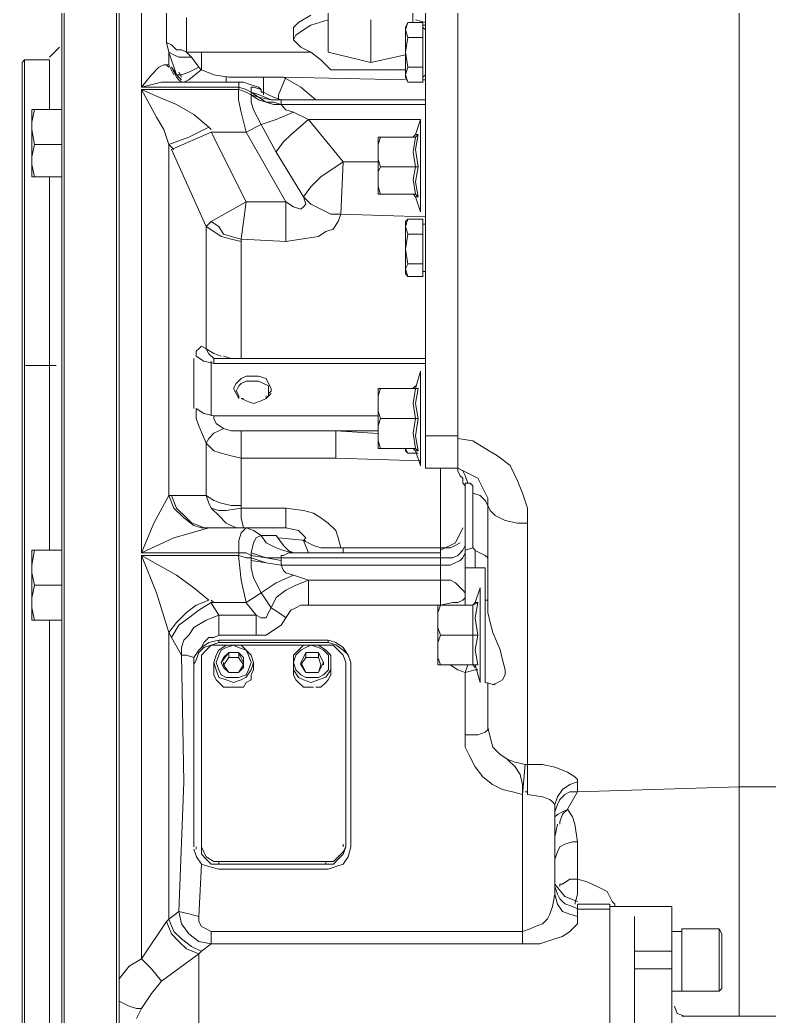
# Model space of a CAD drawing. Header units: inches. Extents: x 11 to 128, y 20 to 108.
# Drawn here: x 30.1057 to 30.3206, y 82.5972 to 82.883 of the extents above; entities that cross this region are included whole.
import ezdxf

# ---------------------------------------------------------------- set-up
doc = ezdxf.new("R2010")
doc.units = ezdxf.units.IN
doc.header["$MEASUREMENT"] = 0
doc.layers.add('1', color=255, linetype='Continuous')
doc.layers.add('Dim', color=6, linetype='Continuous', lineweight=13)

# ---------------------------------------------------------------- blocks, each defined once
blk = doc.blocks.new('5')
at = {"layer": '1', "lineweight": 9}
for p, q in [((225.42276, -21.66851), (225.42276, -21.9822)), ((225.34273, -21.8425), (225.34273, -21.67675)), ((225.351, -21.84313), (225.351, -21.67611)), ((225.42276, -21.9822), (225.42276, -21.67801)), ((225.26463, -22.14859), (225.26463, -21.70215)), ((225.25002, -21.70471), (225.25002, -22.34858)), ((225.25064, -21.70342), (225.25064, -22.29969)), ((225.27035, -21.70533), (225.27035, -21.74534)), ((225.26399, -22.14859), (225.26399, -21.71866)), ((225.33956, -21.72311), (225.33956, -21.72883)), ((225.27669, -21.72501), (225.27669, -21.7339)), ((225.28177, -21.72756), (225.28177, -21.73644)), ((225.31035, -21.72883), (225.31352, -21.72693)), ((225.31797, -21.72819), (225.31351, -21.72948)), ((225.31797, -21.73643), (225.31797, -21.72629)), ((225.32877, -21.73901), (225.32877, -21.72819)), ((225.33956, -21.72628), (225.33956, -21.72883)), ((225.34273, -21.72883), (225.34019, -21.72819)), ((225.30908, -21.7301), (225.31035, -21.72883)), ((225.30908, -21.73136), (225.30908, -21.7301)), ((225.31161, -21.73074), (225.30971, -21.73203)), ((225.31351, -21.72948), (225.31161, -21.73074)), ((225.33767, -21.7301), (225.33828, -21.72882)), ((225.33767, -21.74282), (225.33767, -21.7301)), ((225.33767, -21.73073), (225.33828, -21.73265)), ((225.33768, -21.73072), (225.33828, -21.72883)), ((225.33828, -21.72883), (225.34212, -21.72883)), ((225.34273, -21.72948), (225.3421, -21.72948)), ((225.34211, -21.72883), (225.34211, -21.74407)), ((225.34211, -21.7301), (225.34273, -21.73074)), ((225.30908, -21.73327), (225.30908, -21.73135)), ((225.31099, -21.73517), (225.30908, -21.73327)), ((225.30971, -21.73203), (225.30909, -21.73327)), ((225.33828, -21.73265), (225.33767, -21.73644)), ((225.33828, -21.73265), (225.34212, -21.73265)), ((225.24684, -21.73772), (225.24938, -21.73517)), ((225.27794, -21.73453), (225.27669, -21.7339)), ((225.27669, -21.7339), (225.27733, -21.73643)), ((225.27923, -21.73582), (225.27794, -21.73453)), ((225.2805, -21.73582), (225.27923, -21.73582)), ((225.28178, -21.73643), (225.2805, -21.73582)), ((225.31352, -21.73643), (225.31099, -21.73517)), ((225.23986, -21.73901), (225.24048, -21.73835)), ((225.24049, -21.74089), (225.24049, -21.73834)), ((225.24049, -21.73835), (225.24684, -21.73835)), ((225.24684, -21.73835), (225.24049, -21.73835)), ((225.24684, -21.75106), (225.24684, -21.73835)), ((225.27733, -21.73963), (225.27733, -21.73643)), ((225.2786, -21.73707), (225.27733, -21.73643)), ((225.27733, -21.73643), (225.27925, -21.74217)), ((225.27987, -21.73772), (225.2786, -21.73707)), ((225.28306, -21.73772), (225.27987, -21.73772)), ((225.28304, -21.73772), (225.28177, -21.73643)), ((225.28177, -21.73643), (225.28559, -21.73643)), ((225.28494, -21.74027), (225.28306, -21.73772)), ((225.28559, -21.73643), (225.31352, -21.73643)), ((225.28559, -21.73643), (225.28559, -21.74088)), ((225.31606, -21.73834), (225.31352, -21.73644)), ((225.31861, -21.74089), (225.31606, -21.73834)), ((225.32877, -21.73901), (225.31797, -21.73643)), ((225.33767, -21.73707), (225.32877, -21.73901)), ((225.33767, -21.73644), (225.33828, -21.74026)), ((225.23986, -21.739), (225.23986, -22.31365)), ((225.24049, -21.76503), (225.24049, -21.74089)), ((225.27287, -21.74218), (225.27479, -21.74027)), ((225.27479, -21.74027), (225.27606, -21.73963)), ((225.27606, -21.73963), (225.27733, -21.73963)), ((225.27733, -21.74026), (225.27668, -21.73963)), ((225.27733, -21.73963), (225.2786, -21.74218)), ((225.27795, -21.74026), (225.27924, -21.74281)), ((225.27925, -21.74217), (225.27796, -21.74027)), ((225.2824, -21.74343), (225.28558, -21.7409)), ((225.28495, -21.74026), (225.28241, -21.74154)), ((225.28558, -21.74088), (225.28494, -21.74027)), ((225.28559, -21.74088), (225.28876, -21.74217)), ((225.33767, -21.74089), (225.3186, -21.74089)), ((225.33828, -21.74026), (225.33767, -21.74218)), ((225.33828, -21.74026), (225.34212, -21.74026)), ((225.27035, -21.74535), (225.27287, -21.74218)), ((225.28049, -21.74218), (225.27924, -21.74218)), ((225.27924, -21.74218), (225.27986, -21.74281)), ((225.27924, -21.7428), (225.27924, -21.7428)), ((225.27987, -21.74342), (225.27924, -21.74281)), ((225.27987, -21.74154), (225.28049, -21.7428)), ((225.27987, -21.7428), (225.28049, -21.74342)), ((225.27987, -21.74343), (225.2805, -21.74406)), ((225.28241, -21.74154), (225.28049, -21.74218)), ((225.28114, -21.74406), (225.2824, -21.74343)), ((225.28876, -21.74217), (225.29257, -21.7428)), ((225.29193, -21.74406), (225.29193, -21.7428)), ((225.29257, -21.7428), (225.3021, -21.7428)), ((225.30146, -21.74725), (225.30146, -21.7428)), ((225.3021, -21.7428), (225.30654, -21.7428)), ((225.30717, -21.7428), (225.30527, -21.74725)), ((225.33767, -21.74342), (225.30655, -21.74281)), ((225.30655, -21.74281), (225.31099, -21.74534)), ((225.33767, -21.74218), (225.33828, -21.74405)), ((225.33767, -21.7428), (225.33828, -21.74407)), ((225.34211, -21.7428), (225.34273, -21.74217)), ((225.34211, -21.74342), (225.34273, -21.74342)), ((225.27541, -21.74406), (225.27034, -21.74535)), ((225.27035, -21.74535), (225.29511, -21.74535)), ((225.29511, -21.74596), (225.27035, -21.74596)), ((225.27035, -21.74596), (225.27035, -21.8641)), ((225.27479, -21.74788), (225.27035, -21.74596)), ((225.27035, -21.74596), (225.27416, -21.75296)), ((225.2805, -21.74406), (225.27541, -21.74406)), ((225.2805, -21.74406), (225.29573, -21.74406)), ((225.2805, -21.74406), (225.2805, -21.74406)), ((225.2951, -21.74596), (225.2951, -21.74853)), ((225.29573, -21.74406), (225.29511, -21.74406)), ((225.29511, -21.74406), (225.29511, -21.74471)), ((225.29511, -21.74471), (225.29511, -21.74535)), ((225.29511, -21.74596), (225.29511, -21.74535)), ((225.29511, -21.74535), (225.29702, -21.74596)), ((225.29702, -21.7466), (225.29511, -21.74596)), ((225.29638, -21.74406), (225.29573, -21.74406)), ((225.29827, -21.74471), (225.29638, -21.74406)), ((225.29702, -21.74596), (225.29828, -21.74659)), ((225.30018, -21.74535), (225.29826, -21.74471)), ((225.29828, -21.74659), (225.29828, -21.74535)), ((225.29828, -21.74535), (225.29892, -21.74535)), ((225.29892, -21.74535), (225.30084, -21.74596)), ((225.30083, -21.74596), (225.30018, -21.74535)), ((225.30083, -21.74596), (225.30083, -21.7466)), ((225.30083, -21.7466), (225.30083, -21.74596)), ((225.30083, -21.74659), (225.30083, -21.74596)), ((225.31099, -21.74534), (225.31479, -21.74852)), ((225.33828, -21.74406), (225.34212, -21.74406)), ((225.27923, -21.74978), (225.27479, -21.74788)), ((225.2951, -21.74853), (225.29574, -21.75169)), ((225.29828, -21.74725), (225.29702, -21.7466)), ((225.29827, -21.74659), (225.29827, -21.74725)), ((225.30018, -21.74852), (225.29827, -21.74725)), ((225.29827, -21.74725), (225.30018, -21.74789)), ((225.30018, -21.74787), (225.29828, -21.74659)), ((225.29828, -21.74659), (225.30018, -21.74724)), ((225.29828, -21.74913), (225.29828, -21.74725)), ((225.29892, -21.75107), (225.29828, -21.74913)), ((225.30018, -21.74724), (225.30337, -21.74853)), ((225.30337, -21.74853), (225.30018, -21.74787)), ((225.30018, -21.74789), (225.30208, -21.74913)), ((225.30208, -21.74913), (225.30018, -21.74852)), ((225.30147, -21.7466), (225.30082, -21.7466)), ((225.30083, -21.74659), (225.30083, -21.74659)), ((225.30083, -21.74659), (225.30083, -21.74659)), ((225.30272, -21.74725), (225.30147, -21.7466)), ((225.30401, -21.74788), (225.30272, -21.74725)), ((225.30591, -21.74853), (225.30337, -21.74853)), ((225.30337, -21.74853), (225.30591, -21.74853)), ((225.30591, -21.74853), (225.304, -21.74787)), ((225.30527, -21.74725), (225.30527, -21.74854)), ((225.30591, -21.74853), (225.30591, -21.74853)), ((225.34273, -21.74853), (225.30591, -21.74853)), ((225.30591, -21.74853), (225.30591, -21.74914)), ((225.30655, -21.74853), (225.30592, -21.74853)), ((225.30592, -21.74853), (225.30717, -21.74853)), ((225.30717, -21.74853), (225.30655, -21.74853)), ((225.30717, -21.74853), (225.34273, -21.74853)), ((225.25002, -21.75106), (225.24239, -21.75106)), ((225.24239, -21.76819), (225.24239, -21.75107)), ((225.24239, -21.75423), (225.24304, -21.75107)), ((225.28369, -21.75233), (225.27923, -21.74978)), ((225.30084, -21.75486), (225.29892, -21.75107)), ((225.304, -21.74978), (225.30208, -21.74913)), ((225.30208, -21.74913), (225.304, -21.74913)), ((225.304, -21.74913), (225.30591, -21.74978)), ((225.30591, -21.74978), (225.304, -21.74978)), ((225.30591, -21.74914), (225.30591, -21.74914)), ((225.30591, -21.74914), (225.30591, -21.74979)), ((225.30591, -21.74978), (225.30591, -21.74978)), ((225.30654, -21.75042), (225.30591, -21.74978)), ((225.30591, -21.74978), (225.34273, -21.74978)), ((225.30717, -21.75107), (225.30654, -21.75042)), ((225.30908, -21.75168), (225.30717, -21.75107)), ((225.27416, -21.75296), (225.27606, -21.75613)), ((225.2875, -21.75551), (225.28369, -21.75233)), ((225.29574, -21.75169), (225.29702, -21.75677)), ((225.30083, -21.75487), (225.30463, -21.75358)), ((225.30463, -21.75358), (225.30908, -21.75169)), ((225.30846, -21.75741), (225.31288, -21.75359)), ((225.31288, -21.7536), (225.30908, -21.75168)), ((225.32178, -21.76439), (225.31288, -21.7536)), ((225.31289, -21.75359), (225.34146, -21.75359)), ((225.34019, -21.7574), (225.34146, -21.75359)), ((225.34146, -21.75359), (225.34019, -21.7574)), ((225.34147, -21.75359), (225.34147, -21.7771)), ((225.34211, -21.75359), (225.34211, -21.75359)), ((225.24304, -21.75993), (225.24239, -21.75611)), ((225.27606, -21.75613), (225.27733, -21.75994)), ((225.2875, -21.75551), (225.2824, -21.75804)), ((225.2875, -21.75551), (225.28812, -21.75612)), ((225.29702, -21.75677), (225.30083, -21.75488)), ((225.30463, -21.76187), (225.30083, -21.75487)), ((225.2824, -21.75804), (225.27733, -21.75993)), ((225.27795, -21.76122), (225.28812, -21.75677)), ((225.28812, -21.75677), (225.29701, -21.75677)), ((225.29702, -21.77454), (225.28813, -21.75677)), ((225.30717, -21.77454), (225.29702, -21.75677)), ((225.30654, -21.75931), (225.30846, -21.75741)), ((225.33131, -21.75804), (225.33068, -21.75804)), ((225.33068, -21.77264), (225.33068, -21.75805)), ((225.33069, -21.75994), (225.33131, -21.75805)), ((225.34019, -21.75804), (225.33131, -21.75804)), ((225.33956, -21.75804), (225.34019, -21.75741)), ((225.34019, -21.75804), (225.33957, -21.76185)), ((225.34019, -21.7574), (225.34084, -21.7574)), ((225.34084, -21.7574), (225.34019, -21.76122)), ((225.34084, -21.75741), (225.34019, -21.75804)), ((225.24239, -21.76311), (225.24304, -21.75993)), ((225.25002, -21.75993), (225.24304, -21.75993)), ((225.27733, -21.84948), (225.27733, -21.75993)), ((225.27733, -21.75993), (225.2786, -21.76122)), ((225.27795, -21.76121), (225.28685, -21.78088)), ((225.30463, -21.76186), (225.30654, -21.75931)), ((225.33069, -21.76186), (225.33069, -21.75994)), ((225.34019, -21.76122), (225.34084, -21.76566)), ((225.31161, -21.77329), (225.30463, -21.76187)), ((225.33069, -21.76376), (225.33069, -21.76186)), ((225.33131, -21.76566), (225.33069, -21.76376)), ((225.33957, -21.76185), (225.34019, -21.76565)), ((225.24049, -21.77517), (225.24049, -21.76503)), ((225.24304, -21.76819), (225.2424, -21.76503)), ((225.31607, -21.76819), (225.32178, -21.7644)), ((225.32178, -21.7644), (225.32115, -21.7777)), ((225.33068, -21.76439), (225.32178, -21.76439)), ((225.33068, -21.76694), (225.33131, -21.76565)), ((225.34019, -21.76566), (225.33131, -21.76566)), ((225.33957, -21.76884), (225.34019, -21.76566)), ((225.3402, -21.76947), (225.34084, -21.76566)), ((225.34084, -21.76566), (225.3402, -21.76566)), ((225.25002, -21.76819), (225.24239, -21.76819)), ((225.24684, -21.86343), (225.24684, -21.76819)), ((225.31353, -21.77072), (225.31607, -21.76819)), ((225.33068, -21.76884), (225.33068, -21.76694)), ((225.33069, -21.77074), (225.33069, -21.76884)), ((225.34019, -21.77263), (225.33957, -21.76884)), ((225.31161, -21.77329), (225.31353, -21.77072)), ((225.33131, -21.77264), (225.33069, -21.77074)), ((225.34084, -21.77329), (225.3402, -21.76947)), ((225.31353, -21.77517), (225.31161, -21.77329)), ((225.31161, -21.7733), (225.31226, -21.77517)), ((225.33131, -21.77264), (225.33068, -21.77264)), ((225.34019, -21.77264), (225.33131, -21.77264)), ((225.34019, -21.77329), (225.33957, -21.77264)), ((225.34019, -21.77329), (225.34146, -21.77709)), ((225.34146, -21.77709), (225.34019, -21.77329)), ((225.34084, -21.77329), (225.3402, -21.77264)), ((225.3402, -21.77329), (225.34084, -21.77329)), ((225.24049, -22.31434), (225.24049, -21.77517)), ((225.28813, -21.77962), (225.29702, -21.77454)), ((225.29702, -21.77454), (225.29574, -21.78409)), ((225.30717, -21.77454), (225.29702, -21.77454)), ((225.30717, -21.7847), (225.30717, -21.77454)), ((225.30909, -21.77582), (225.30717, -21.77454)), ((225.31099, -21.77646), (225.30909, -21.77582)), ((225.31161, -21.77582), (225.31099, -21.77646)), ((225.31226, -21.77517), (225.31161, -21.77582)), ((225.31607, -21.77646), (225.31353, -21.77517)), ((225.31861, -21.7777), (225.31607, -21.77646)), ((225.32115, -21.7777), (225.31861, -21.7777)), ((225.32114, -21.7777), (225.32051, -21.77962)), ((225.32114, -21.77771), (225.34272, -21.77836)), ((225.33828, -21.77899), (225.33767, -21.77962)), ((225.33768, -21.78087), (225.33828, -21.779)), ((225.33828, -21.779), (225.34212, -21.779)), ((225.34211, -21.77709), (225.34211, -21.77709)), ((225.34211, -21.779), (225.34211, -21.7936)), ((225.28812, -21.77962), (225.28685, -21.78089)), ((225.28685, -21.78088), (225.28685, -21.81204)), ((225.28686, -21.78088), (225.28875, -21.78217)), ((225.29003, -21.78088), (225.28813, -21.77962)), ((225.29128, -21.7828), (225.29003, -21.78088)), ((225.31924, -21.78154), (225.31734, -21.78217)), ((225.32051, -21.77962), (225.31924, -21.78154)), ((225.33767, -21.77962), (225.33767, -21.79297)), ((225.33767, -21.78088), (225.33828, -21.7828)), ((225.34211, -21.78026), (225.34273, -21.78026)), ((225.28875, -21.78217), (225.29067, -21.78343)), ((225.29067, -21.78343), (225.29321, -21.78409)), ((225.2932, -21.78343), (225.29128, -21.7828)), ((225.29574, -21.78409), (225.2932, -21.78343)), ((225.29321, -21.78409), (225.29574, -21.7847)), ((225.29574, -21.78408), (225.30718, -21.78469)), ((225.29574, -21.7847), (225.29574, -21.78409)), ((225.29574, -21.81456), (225.29574, -21.78469)), ((225.31099, -21.78409), (225.30717, -21.7847)), ((225.31545, -21.78343), (225.31099, -21.78409)), ((225.31734, -21.78217), (225.31545, -21.78343)), ((225.33828, -21.7828), (225.33767, -21.78661)), ((225.33828, -21.78279), (225.34212, -21.78279)), ((225.29574, -21.7847), (225.29574, -21.7847)), ((225.33767, -21.78661), (225.33828, -21.79043)), ((225.33828, -21.79043), (225.33767, -21.79169)), ((225.33767, -21.79169), (225.33828, -21.79361)), ((225.33828, -21.79042), (225.34212, -21.79042)), ((225.33767, -21.79297), (225.33828, -21.79361)), ((225.33828, -21.79361), (225.34212, -21.79361)), ((225.34211, -21.79233), (225.34273, -21.79233)), ((225.28493, -21.81203), (225.28431, -21.81266)), ((225.28559, -21.81137), (225.28493, -21.81203)), ((225.28685, -21.81203), (225.28559, -21.81137)), ((225.28875, -21.81328), (225.28684, -21.81203)), ((225.28749, -21.81329), (225.28685, -21.81203)), ((225.28368, -21.82726), (225.28368, -21.81455)), ((225.28431, -21.81266), (225.28431, -21.8139)), ((225.28431, -21.81391), (225.28623, -21.8152)), ((225.28876, -21.81456), (225.28749, -21.81329)), ((225.29067, -21.81391), (225.28875, -21.81328)), ((225.28875, -21.81456), (225.28875, -21.81456)), ((225.28876, -21.81582), (225.28876, -21.81456)), ((225.28876, -21.81456), (225.29003, -21.81456)), ((225.29003, -21.81456), (225.28876, -21.81456)), ((225.34273, -21.81456), (225.29003, -21.81456)), ((225.29128, -21.81391), (225.2932, -21.81456)), ((225.28623, -21.8152), (225.28875, -21.81581)), ((225.28812, -21.82914), (225.28812, -21.81519)), ((225.34273, -21.81581), (225.28876, -21.81581)), ((225.29574, -21.81964), (225.29449, -21.8209)), ((225.29701, -21.81902), (225.29574, -21.81964)), ((225.29893, -21.81902), (225.29701, -21.81902)), ((225.30018, -21.81902), (225.29893, -21.81902)), ((225.3021, -21.81964), (225.30018, -21.81902)), ((225.30272, -21.8209), (225.3021, -21.81964)), ((225.34019, -21.82219), (225.34146, -21.81774)), ((225.34146, -21.81774), (225.34019, -21.82219)), ((225.34147, -21.81774), (225.34147, -21.84185)), ((225.34211, -21.81837), (225.34211, -21.81837)), ((225.29449, -21.8209), (225.29382, -21.82219)), ((225.29382, -21.82219), (225.29449, -21.82345)), ((225.29449, -21.82281), (225.29511, -21.82153)), ((225.29511, -21.82153), (225.29574, -21.82089)), ((225.29574, -21.82089), (225.29701, -21.82026)), ((225.29701, -21.82026), (225.29893, -21.82026)), ((225.29893, -21.82026), (225.30018, -21.82026)), ((225.30018, -21.82026), (225.30145, -21.82089)), ((225.30145, -21.82089), (225.30272, -21.82153)), ((225.30337, -21.82219), (225.30272, -21.8209)), ((225.30272, -21.82153), (225.30272, -21.82281)), ((225.30337, -21.82281), (225.30337, -21.82218)), ((225.33068, -21.83743), (225.33068, -21.82219)), ((225.33131, -21.82219), (225.33068, -21.82219)), ((225.33069, -21.82407), (225.33131, -21.82219)), ((225.34019, -21.82219), (225.33131, -21.82219)), ((225.33956, -21.82219), (225.34019, -21.82153)), ((225.33957, -21.82598), (225.34019, -21.82219)), ((225.34084, -21.82219), (225.34019, -21.82219)), ((225.34019, -21.82219), (225.34084, -21.82219)), ((225.34084, -21.82219), (225.34019, -21.82598)), ((225.29448, -21.8228), (225.29511, -21.82407)), ((225.29449, -21.82345), (225.29511, -21.82474)), ((225.29511, -21.82407), (225.29511, -21.82472)), ((225.29701, -21.82534), (225.29574, -21.82473)), ((225.29574, -21.82473), (225.29638, -21.82473)), ((225.30209, -21.82473), (225.30082, -21.82534)), ((225.30336, -21.82344), (225.30209, -21.82473)), ((225.30209, -21.82473), (225.30209, -21.82408)), ((225.30272, -21.82408), (225.30209, -21.82473)), ((225.30272, -21.82344), (225.30336, -21.82281)), ((225.30272, -21.82281), (225.30272, -21.82408)), ((225.33069, -21.82599), (225.33069, -21.82407)), ((225.28623, -21.82853), (225.28431, -21.82726)), ((225.28431, -21.82726), (225.28431, -21.82979)), ((225.29892, -21.82599), (225.29701, -21.82534)), ((225.30082, -21.82534), (225.29892, -21.82599)), ((225.33069, -21.82791), (225.33069, -21.82599)), ((225.34019, -21.82978), (225.33957, -21.82598)), ((225.34019, -21.82598), (225.34084, -21.82978)), ((225.28431, -21.82979), (225.28494, -21.83171)), ((225.28875, -21.82914), (225.28623, -21.82853)), ((225.28875, -21.82978), (225.28875, -21.82914)), ((225.28875, -21.82914), (225.33067, -21.82914)), ((225.2894, -21.83108), (225.28875, -21.82978)), ((225.33068, -21.83173), (225.33131, -21.82979)), ((225.33131, -21.82978), (225.33069, -21.82791)), ((225.34019, -21.82978), (225.33131, -21.82978)), ((225.33957, -21.8336), (225.34019, -21.82978)), ((225.3402, -21.83425), (225.34084, -21.82978)), ((225.34084, -21.82978), (225.3402, -21.82978)), ((225.28494, -21.83171), (225.28685, -21.83614)), ((225.28876, -21.83359), (225.29129, -21.83233)), ((225.29128, -21.83233), (225.2894, -21.83108)), ((225.29321, -21.83298), (225.29128, -21.83233)), ((225.33068, -21.8336), (225.33068, -21.83173)), ((225.28685, -21.83614), (225.28749, -21.83488)), ((225.28749, -21.83488), (225.28876, -21.83359)), ((225.29574, -21.83298), (225.29321, -21.83298)), ((225.29574, -21.83996), (225.29574, -21.83296)), ((225.29574, -21.83297), (225.31987, -21.83297)), ((225.31988, -21.83996), (225.31988, -21.83296)), ((225.33067, -21.83361), (225.31988, -21.83297)), ((225.31988, -21.83297), (225.33067, -21.83297)), ((225.33069, -21.83551), (225.33069, -21.83359)), ((225.34019, -21.83743), (225.33957, -21.8336)), ((225.34084, -21.83805), (225.3402, -21.83425)), ((225.351, -21.83426), (225.34273, -21.83426)), ((225.351, -21.83489), (225.35481, -21.8355)), ((225.28876, -21.83804), (225.28685, -21.83614)), ((225.28685, -21.83614), (225.28685, -21.84949)), ((225.33131, -21.83743), (225.33068, -21.83743)), ((225.33131, -21.83743), (225.33069, -21.83551)), ((225.34019, -21.83743), (225.33131, -21.83743)), ((225.33828, -21.83867), (225.33767, -21.83743)), ((225.33767, -21.83743), (225.33767, -21.83804)), ((225.34019, -21.83805), (225.33957, -21.83744)), ((225.34084, -21.83805), (225.3402, -21.83744)), ((225.35481, -21.8355), (225.35798, -21.83744)), ((225.35798, -21.83744), (225.36115, -21.83931)), ((225.29068, -21.83867), (225.28876, -21.83804)), ((225.2932, -21.83933), (225.29068, -21.83867)), ((225.29573, -21.83996), (225.2932, -21.83933)), ((225.29574, -21.83996), (225.29574, -21.85202)), ((225.31987, -21.83997), (225.29574, -21.83997)), ((225.34147, -21.8406), (225.31987, -21.83997)), ((225.33767, -21.83805), (225.33828, -21.83868)), ((225.33828, -21.83868), (225.34085, -21.83868)), ((225.34019, -21.83805), (225.34146, -21.84184)), ((225.34146, -21.84184), (225.34019, -21.83805)), ((225.3402, -21.83805), (225.34084, -21.83805)), ((225.36115, -21.83931), (225.36434, -21.84184)), ((225.34211, -21.84185), (225.34211, -21.84185)), ((225.351, -21.8425), (225.34273, -21.8425)), ((225.34655, -21.86281), (225.34655, -21.84251)), ((225.35352, -21.84377), (225.351, -21.8425)), ((225.351, -21.8425), (225.351, -21.8425)), ((225.351, -21.8425), (225.35227, -21.84313)), ((225.36434, -21.84184), (225.36624, -21.84568)), ((225.35163, -21.8444), (225.351, -21.84313)), ((225.351, -21.84313), (225.351, -21.84313)), ((225.35162, -21.8444), (225.35228, -21.84503)), ((225.35227, -21.84313), (225.3529, -21.84439)), ((225.35228, -21.84503), (225.35228, -21.84632)), ((225.3529, -21.84439), (225.35353, -21.84631)), ((225.35607, -21.84503), (225.35352, -21.84377)), ((225.35734, -21.84758), (225.35607, -21.84503)), ((225.35228, -21.84632), (225.35289, -21.84695)), ((225.3529, -21.84758), (225.3529, -21.84631)), ((225.3529, -21.84631), (225.35352, -21.84631)), ((225.3529, -21.84694), (225.3529, -21.84757)), ((225.3529, -21.86343), (225.3529, -21.84758)), ((225.35353, -21.84631), (225.35417, -21.84631)), ((225.35417, -21.84631), (225.3548, -21.84695)), ((225.3548, -21.84695), (225.3548, -21.84884)), ((225.35863, -21.85011), (225.35734, -21.84758)), ((225.36624, -21.84568), (225.36751, -21.84884)), ((225.27733, -21.84948), (225.2735, -21.85648)), ((225.27795, -21.84948), (225.27732, -21.84948)), ((225.2786, -21.85265), (225.27733, -21.84949)), ((225.28685, -21.84948), (225.27795, -21.84948)), ((225.27924, -21.85265), (225.27795, -21.84949)), ((225.28749, -21.85138), (225.28685, -21.84948)), ((225.28685, -21.84948), (225.28876, -21.85075)), ((225.3548, -21.86281), (225.3548, -21.84884)), ((225.3548, -21.84884), (225.35672, -21.84948)), ((225.35672, -21.84948), (225.35797, -21.85074)), ((225.35862, -21.85011), (225.35862, -21.85201)), ((225.36751, -21.84884), (225.36878, -21.85266)), ((225.28114, -21.85518), (225.2786, -21.85265)), ((225.28177, -21.85518), (225.27924, -21.85265)), ((225.28812, -21.85265), (225.28749, -21.85138)), ((225.29004, -21.85456), (225.28812, -21.85265)), ((225.28812, -21.85265), (225.29004, -21.85331)), ((225.28876, -21.85075), (225.29068, -21.85138)), ((225.29068, -21.85138), (225.2932, -21.85201)), ((225.29194, -21.85331), (225.29573, -21.85265)), ((225.2932, -21.85201), (225.29573, -21.85201)), ((225.29573, -21.85265), (225.29573, -21.8552)), ((225.29574, -21.85202), (225.29574, -21.85265)), ((225.29574, -21.85265), (225.30718, -21.85265)), ((225.30717, -21.85265), (225.31161, -21.85331)), ((225.30717, -21.85265), (225.30717, -21.85773)), ((225.35797, -21.85074), (225.35862, -21.85201)), ((225.35861, -21.85202), (225.35924, -21.85331)), ((225.35862, -21.85202), (225.35862, -21.87931)), ((225.36878, -21.85266), (225.36878, -21.85647)), ((225.28368, -21.8571), (225.28114, -21.85518)), ((225.28306, -21.85646), (225.28177, -21.85518)), ((225.29004, -21.85331), (225.29194, -21.85331)), ((225.29193, -21.85648), (225.29004, -21.85456)), ((225.29573, -21.8552), (225.29637, -21.85773)), ((225.31161, -21.85331), (225.31417, -21.85392)), ((225.31417, -21.85392), (225.31605, -21.85518)), ((225.31605, -21.85518), (225.31797, -21.85647)), ((225.35924, -21.85331), (225.36051, -21.85455)), ((225.36051, -21.85455), (225.36305, -21.85584)), ((225.2735, -21.85648), (225.27035, -21.86409)), ((225.28304, -21.85901), (225.2875, -21.85772)), ((225.28494, -21.8571), (225.28306, -21.85646)), ((225.28558, -21.85773), (225.28368, -21.8571)), ((225.28621, -21.85773), (225.28494, -21.8571)), ((225.2875, -21.85773), (225.28558, -21.85773)), ((225.28812, -21.85773), (225.28621, -21.85773)), ((225.2875, -21.85773), (225.28812, -21.85773)), ((225.28812, -21.85773), (225.30718, -21.85773)), ((225.29449, -21.85773), (225.29193, -21.85648)), ((225.29702, -21.85773), (225.29449, -21.85773)), ((225.29573, -21.85901), (225.29702, -21.85772)), ((225.29637, -21.85773), (225.29702, -21.85773)), ((225.29892, -21.85838), (225.29702, -21.85772)), ((225.29702, -21.85773), (225.29702, -21.85773)), ((225.30717, -21.85773), (225.31036, -21.85838)), ((225.31797, -21.85647), (225.31987, -21.85837)), ((225.35037, -21.86155), (225.35228, -21.85772)), ((225.36305, -21.85584), (225.36624, -21.85647)), ((225.36624, -21.85647), (225.36879, -21.85647)), ((225.36879, -21.85647), (225.36879, -21.91805)), ((225.27035, -21.86409), (225.2786, -21.86025)), ((225.2786, -21.86025), (225.28304, -21.85901)), ((225.29511, -21.8609), (225.29573, -21.85901)), ((225.29956, -21.86025), (225.29891, -21.86154)), ((225.30083, -21.85964), (225.29892, -21.85838)), ((225.30083, -21.85964), (225.29956, -21.86025)), ((225.30083, -21.85964), (225.30208, -21.86154)), ((225.30463, -21.85964), (225.30083, -21.85964)), ((225.30654, -21.86219), (225.30463, -21.85964)), ((225.31226, -21.86091), (225.30528, -21.86026)), ((225.31036, -21.85838), (225.31161, -21.85965)), ((225.31161, -21.85965), (225.31226, -21.86026)), ((225.31226, -21.86026), (225.31161, -21.86091)), ((225.31987, -21.85837), (225.32051, -21.86026)), ((225.32051, -21.86026), (225.32114, -21.86281)), ((225.24239, -21.88124), (225.24239, -21.86342)), ((225.24239, -21.86726), (225.24304, -21.86342)), ((225.25002, -21.86343), (225.24239, -21.86343)), ((225.29511, -21.86409), (225.29511, -21.8609)), ((225.29891, -21.86154), (225.29827, -21.86409)), ((225.30208, -21.86154), (225.30463, -21.8628)), ((225.30463, -21.8628), (225.30654, -21.86344)), ((225.30781, -21.86344), (225.30654, -21.86219)), ((225.30654, -21.86344), (225.30909, -21.86409)), ((225.30909, -21.86409), (225.30781, -21.86344)), ((225.31418, -21.86218), (225.3116, -21.86092)), ((225.31161, -21.86091), (225.31288, -21.86409)), ((225.31606, -21.86281), (225.31418, -21.86218)), ((225.32114, -21.86281), (225.31606, -21.86281)), ((225.32114, -21.86281), (225.34655, -21.86281)), ((225.32178, -21.86281), (225.32178, -21.8641)), ((225.34655, -21.86343), (225.35037, -21.86155)), ((225.34909, -21.86281), (225.34655, -21.86281)), ((225.34655, -21.86281), (225.34655, -21.8641)), ((225.35036, -21.86218), (225.34909, -21.86281)), ((225.35162, -21.86155), (225.35036, -21.86218)), ((225.35228, -21.86343), (225.351, -21.86472)), ((225.3529, -21.86218), (225.35227, -21.86343)), ((225.35228, -21.86343), (225.35228, -21.86343)), ((225.3529, -21.86343), (225.35481, -21.86282)), ((225.3529, -21.87743), (225.3529, -21.86343)), ((225.35545, -21.86342), (225.3548, -21.86281)), ((225.27924, -21.8698), (225.27034, -21.86472)), ((225.27035, -21.86409), (225.29511, -21.86409)), ((225.29511, -21.86472), (225.27035, -21.86472)), ((225.27035, -21.86472), (225.27035, -21.96759)), ((225.27035, -21.86472), (225.27416, -21.87425)), ((225.29574, -21.87107), (225.2951, -21.86472)), ((225.29511, -21.86472), (225.29511, -21.86408)), ((225.29702, -21.86409), (225.29511, -21.86409)), ((225.29702, -21.86537), (225.29511, -21.86472)), ((225.29828, -21.86472), (225.29702, -21.86409)), ((225.29828, -21.86537), (225.29702, -21.86537)), ((225.30209, -21.86537), (225.29827, -21.86409)), ((225.29827, -21.86409), (225.29827, -21.86601)), ((225.29827, -21.86472), (225.30209, -21.86537)), ((225.29827, -21.86538), (225.30209, -21.86662)), ((225.30592, -21.86537), (225.30209, -21.86537)), ((225.30209, -21.86537), (225.30592, -21.866)), ((225.30654, -21.86472), (225.30591, -21.86472)), ((225.30591, -21.86472), (225.30591, -21.86537)), ((225.30591, -21.86538), (225.30591, -21.86538)), ((225.34656, -21.86538), (225.30591, -21.86538)), ((225.30591, -21.86538), (225.30591, -21.86601)), ((225.30781, -21.86409), (225.30654, -21.86472)), ((225.30908, -21.86409), (225.30781, -21.86409)), ((225.30908, -21.86409), (225.30971, -21.86409)), ((225.30971, -21.86409), (225.30908, -21.86409)), ((225.30908, -21.86409), (225.30908, -21.86409)), ((225.30908, -21.86409), (225.30908, -21.86409)), ((225.34655, -21.86409), (225.3097, -21.86409)), ((225.30971, -21.86409), (225.30971, -21.86409)), ((225.34655, -21.87743), (225.34655, -21.86409)), ((225.34973, -21.86537), (225.34655, -21.86537)), ((225.351, -21.86472), (225.34973, -21.86537)), ((225.35227, -21.86537), (225.35163, -21.86601)), ((225.3529, -21.86409), (225.35227, -21.86537)), ((225.35545, -21.86791), (225.35545, -21.86344)), ((225.35797, -21.86472), (225.35545, -21.86344)), ((225.35862, -21.86538), (225.35797, -21.86472)), ((225.35862, -21.86662), (225.35862, -21.86538)), ((225.29827, -21.866), (225.29827, -21.8679)), ((225.30209, -21.86662), (225.29827, -21.86601)), ((225.29827, -21.8679), (225.29892, -21.87045)), ((225.30209, -21.86662), (225.30592, -21.86725)), ((225.30592, -21.86725), (225.30209, -21.86662)), ((225.30591, -21.86599), (225.30591, -21.86726)), ((225.30591, -21.86726), (225.30591, -21.86726)), ((225.30591, -21.86726), (225.34656, -21.86726)), ((225.30591, -21.86726), (225.30654, -21.86854)), ((225.34908, -21.86725), (225.34656, -21.86725)), ((225.35163, -21.86601), (225.34908, -21.86725)), ((225.3529, -21.86791), (225.35352, -21.86791)), ((225.35352, -21.86791), (225.35417, -21.86791)), ((225.35416, -21.86791), (225.35545, -21.86791)), ((225.35798, -21.86791), (225.35546, -21.86791)), ((225.35798, -21.89711), (225.35798, -21.86791)), ((225.24304, -21.87235), (225.24239, -21.86917)), ((225.28368, -21.87296), (225.27924, -21.8698)), ((225.29892, -21.87045), (225.30084, -21.87425)), ((225.30908, -21.8698), (225.30463, -21.8717)), ((225.30654, -21.86854), (225.30717, -21.86918)), ((225.30717, -21.86918), (225.30908, -21.86979)), ((225.30908, -21.86979), (225.31288, -21.87107)), ((225.24239, -21.87551), (225.24304, -21.87235)), ((225.25002, -21.87235), (225.24304, -21.87235)), ((225.2875, -21.87616), (225.28368, -21.87296)), ((225.29702, -21.87678), (225.29574, -21.87107)), ((225.30463, -21.8717), (225.30083, -21.87425)), ((225.30717, -21.87363), (225.30972, -21.87234)), ((225.30972, -21.87234), (225.31289, -21.87108)), ((225.31289, -21.87108), (225.31289, -21.87742)), ((225.34655, -21.87108), (225.31289, -21.87108)), ((225.3491, -21.87108), (225.34655, -21.87108)), ((225.35037, -21.87172), (225.3491, -21.87108)), ((225.35228, -21.87361), (225.35037, -21.87172)), ((225.35545, -21.87678), (225.35671, -21.87296)), ((225.35671, -21.87296), (225.35545, -21.87678)), ((225.35671, -21.87296), (225.35671, -21.89712)), ((225.35734, -21.87296), (225.35734, -21.87296)), ((225.27416, -21.87425), (225.27733, -21.88441)), ((225.29892, -21.87551), (225.29702, -21.87678)), ((225.30084, -21.87425), (225.29892, -21.87551)), ((225.30083, -21.87425), (225.30337, -21.87806)), ((225.30336, -21.87808), (225.30463, -21.8755)), ((225.30463, -21.8755), (225.30717, -21.87363)), ((225.35289, -21.87425), (225.35228, -21.87361)), ((225.35228, -21.87616), (225.35289, -21.87551)), ((225.35289, -21.87551), (225.35289, -21.87425)), ((225.24304, -21.88124), (225.2424, -21.87807)), ((225.28177, -21.87932), (225.28431, -21.87743)), ((225.28431, -21.87743), (225.2875, -21.87616)), ((225.28494, -21.8787), (225.28812, -21.87678)), ((225.28812, -21.87616), (225.28875, -21.87677)), ((225.28812, -21.87678), (225.29701, -21.87678)), ((225.28812, -21.87679), (225.29003, -21.87995)), ((225.29955, -21.87995), (225.29701, -21.87679)), ((225.30337, -21.87806), (225.30273, -21.87933)), ((225.30337, -21.87807), (225.30528, -21.87933)), ((225.30972, -21.87806), (225.30845, -21.87872)), ((225.31099, -21.87743), (225.30972, -21.87806)), ((225.31289, -21.87743), (225.31099, -21.87743)), ((225.31289, -21.87743), (225.34655, -21.87743)), ((225.34591, -21.89266), (225.34591, -21.87742)), ((225.34591, -21.87932), (225.34655, -21.87743)), ((225.34655, -21.87743), (225.34592, -21.87743)), ((225.34655, -21.87743), (225.34972, -21.87678)), ((225.3548, -21.87743), (225.34655, -21.87743)), ((225.34972, -21.87678), (225.35099, -21.87678)), ((225.35099, -21.87678), (225.35228, -21.87616)), ((225.35545, -21.87678), (225.3548, -21.87743)), ((225.3548, -21.87743), (225.35608, -21.87678)), ((225.3548, -21.88125), (225.3548, -21.87743)), ((225.35545, -21.87678), (225.35608, -21.87678)), ((225.35608, -21.87678), (225.35545, -21.88062)), ((225.35862, -21.87616), (225.35797, -21.87616)), ((225.27924, -21.88188), (225.28177, -21.87932)), ((225.27987, -21.88249), (225.28239, -21.88062)), ((225.28239, -21.88062), (225.28494, -21.8787)), ((225.29003, -21.87995), (225.28685, -21.88124)), ((225.29003, -21.87995), (225.29003, -21.88503)), ((225.29003, -21.87995), (225.29955, -21.87995)), ((225.29955, -21.87995), (225.29955, -21.88503)), ((225.30083, -21.88061), (225.29956, -21.87996)), ((225.30208, -21.88061), (225.30083, -21.88061)), ((225.30273, -21.87933), (225.30208, -21.88061)), ((225.30528, -21.87933), (225.30718, -21.88062)), ((225.30717, -21.88061), (225.30592, -21.88249)), ((225.30845, -21.87872), (225.30717, -21.88061)), ((225.34591, -21.88124), (225.34591, -21.87932)), ((225.35545, -21.88062), (225.35608, -21.88504)), ((225.35924, -21.88187), (225.35862, -21.87932)), ((225.25002, -21.88124), (225.24239, -21.88124)), ((225.24684, -22.01777), (225.24684, -21.88123)), ((225.27733, -21.88441), (225.27924, -21.88188)), ((225.27795, -21.88568), (225.27987, -21.88249)), ((225.28368, -21.88313), (225.28241, -21.88503)), ((225.28685, -21.88124), (225.28368, -21.88313)), ((225.30592, -21.88249), (225.304, -21.88377)), ((225.34591, -21.88314), (225.34591, -21.88124)), ((225.34655, -21.88504), (225.34591, -21.88314)), ((225.3548, -21.88504), (225.3548, -21.88125)), ((225.35989, -21.8844), (225.35924, -21.88187)), ((225.27733, -21.95745), (225.27733, -21.88441)), ((225.27733, -21.88441), (225.27796, -21.88567)), ((225.2805, -21.89013), (225.27795, -21.88568)), ((225.28241, -21.88503), (225.28115, -21.88632)), ((225.28749, -21.88567), (225.28622, -21.88695)), ((225.28876, -21.88567), (225.28749, -21.88567)), ((225.29003, -21.88504), (225.28876, -21.88567)), ((225.29955, -21.88504), (225.29003, -21.88504)), ((225.30209, -21.88504), (225.29955, -21.88504)), ((225.304, -21.88377), (225.30209, -21.88504)), ((225.34591, -21.88696), (225.34656, -21.88504)), ((225.3548, -21.88504), (225.34655, -21.88504)), ((225.3548, -21.88885), (225.3548, -21.88504)), ((225.35607, -21.88504), (225.3548, -21.88504)), ((225.35544, -21.88885), (225.35607, -21.88504)), ((225.3618, -21.88885), (225.35989, -21.8844)), ((225.28115, -21.88632), (225.28049, -21.88821)), ((225.28049, -21.88821), (225.28049, -21.89013)), ((225.28493, -21.8895), (225.28622, -21.88821)), ((225.28493, -21.88886), (225.2856, -21.88821)), ((225.28622, -21.88695), (225.28559, -21.88822)), ((225.28559, -21.88822), (225.28749, -21.88695)), ((225.28622, -21.88821), (225.28812, -21.88758)), ((225.28812, -21.88758), (225.28685, -21.88886)), ((225.28749, -21.88695), (225.29003, -21.88632)), ((225.28812, -21.88758), (225.29004, -21.88695)), ((225.29003, -21.88758), (225.28812, -21.88758)), ((225.29003, -21.88631), (225.29003, -21.88696)), ((225.31734, -21.88758), (225.29003, -21.88758)), ((225.29193, -21.88758), (225.29003, -21.88886)), ((225.29004, -21.88631), (225.31797, -21.88631)), ((225.31797, -21.88696), (225.29004, -21.88696)), ((225.29193, -21.88821), (225.29068, -21.88886)), ((225.29383, -21.88758), (225.29193, -21.88758)), ((225.29383, -21.88758), (225.29193, -21.88821)), ((225.2951, -21.88821), (225.29383, -21.88758)), ((225.29573, -21.88758), (225.29384, -21.88758)), ((225.29702, -21.88886), (225.2951, -21.88821)), ((225.29701, -21.88886), (225.29573, -21.88758)), ((225.3116, -21.88758), (225.31037, -21.88886)), ((225.31226, -21.88821), (225.31099, -21.88886)), ((225.31352, -21.88758), (225.3116, -21.88758)), ((225.31352, -21.88758), (225.31226, -21.88821)), ((225.31544, -21.88758), (225.31352, -21.88758)), ((225.31543, -21.88821), (225.31352, -21.88758)), ((225.3167, -21.88886), (225.31543, -21.88821)), ((225.31734, -21.88886), (225.31544, -21.88758)), ((225.31924, -21.88758), (225.31735, -21.88758)), ((225.31797, -21.88631), (225.31797, -21.88696)), ((225.31797, -21.88631), (225.31989, -21.88696)), ((225.31989, -21.88757), (225.31797, -21.88696)), ((225.3205, -21.88886), (225.31924, -21.88758)), ((225.31989, -21.88696), (225.32178, -21.88821)), ((225.32178, -21.88886), (225.31989, -21.88757)), ((225.32178, -21.88821), (225.32306, -21.89013)), ((225.34591, -21.88886), (225.34591, -21.88696)), ((225.28114, -21.92252), (225.28049, -21.89012)), ((225.28177, -21.89013), (225.2805, -21.89013)), ((225.28368, -21.89076), (225.28177, -21.89013)), ((225.28368, -21.89076), (225.28493, -21.88886)), ((225.28368, -21.89202), (225.28368, -21.89076)), ((225.28431, -21.8914), (225.28493, -21.8895)), ((225.28685, -21.88886), (225.28559, -21.89013)), ((225.28559, -21.89013), (225.28559, -21.89203)), ((225.28939, -21.89013), (225.28876, -21.89203)), ((225.29003, -21.88886), (225.28939, -21.89013)), ((225.29003, -21.89013), (225.28939, -21.89203)), ((225.29068, -21.88886), (225.29003, -21.89013)), ((225.29067, -21.89202), (225.29259, -21.88949)), ((225.29128, -21.89076), (225.29067, -21.89202)), ((225.29259, -21.88949), (225.29128, -21.89076)), ((225.29258, -21.89076), (225.29129, -21.89266)), ((225.29258, -21.88949), (225.29258, -21.89076)), ((225.29258, -21.88949), (225.29258, -21.88949)), ((225.29258, -21.88949), (225.29258, -21.88949)), ((225.29258, -21.88949), (225.29383, -21.88949)), ((225.2951, -21.88949), (225.29258, -21.88949)), ((225.29511, -21.89076), (225.29258, -21.89076)), ((225.29383, -21.88949), (225.2951, -21.88949)), ((225.2951, -21.88949), (225.29637, -21.89075)), ((225.29638, -21.89202), (225.2951, -21.88949)), ((225.29638, -21.89266), (225.2951, -21.89076)), ((225.29511, -21.88949), (225.29511, -21.89076)), ((225.29511, -21.88949), (225.29511, -21.88949)), ((225.29511, -21.88949), (225.29511, -21.88949)), ((225.29637, -21.89075), (225.29637, -21.89202)), ((225.29828, -21.89013), (225.29701, -21.88886)), ((225.29764, -21.89013), (225.29702, -21.88886)), ((225.29827, -21.89203), (225.29764, -21.89013)), ((225.29892, -21.89202), (225.29828, -21.89013)), ((225.31037, -21.88886), (225.30908, -21.89013)), ((225.30908, -21.89013), (225.30908, -21.89203)), ((225.3097, -21.89013), (225.30908, -21.89203)), ((225.31099, -21.88886), (225.3097, -21.89013)), ((225.31099, -21.89202), (225.31226, -21.88949)), ((225.31226, -21.89076), (225.31099, -21.89266)), ((225.31161, -21.89076), (225.31099, -21.89202)), ((225.31226, -21.88949), (225.31161, -21.89076)), ((225.31226, -21.88949), (225.31226, -21.89076)), ((225.31226, -21.88949), (225.31226, -21.88949)), ((225.31226, -21.88949), (225.31226, -21.88949)), ((225.31226, -21.88949), (225.31352, -21.88949)), ((225.31543, -21.88949), (225.31226, -21.88949)), ((225.31544, -21.89076), (225.31227, -21.89076)), ((225.31352, -21.88949), (225.31543, -21.88949)), ((225.31543, -21.88949), (225.31606, -21.89075)), ((225.31544, -21.88949), (225.31544, -21.89076)), ((225.31544, -21.88949), (225.31544, -21.88949)), ((225.31544, -21.88949), (225.31544, -21.88949)), ((225.31606, -21.89266), (225.31544, -21.89076)), ((225.3167, -21.89202), (225.31545, -21.88949)), ((225.31606, -21.89075), (225.31671, -21.89202)), ((225.31798, -21.89013), (225.3167, -21.88886)), ((225.31861, -21.89013), (225.31734, -21.88886)), ((225.31798, -21.89203), (225.31798, -21.89013)), ((225.31861, -21.89202), (225.31861, -21.89013)), ((225.32179, -21.89013), (225.3205, -21.88886)), ((225.32306, -21.89012), (225.32178, -21.88886)), ((225.32241, -21.89202), (225.32179, -21.89013)), ((225.3237, -21.89202), (225.32306, -21.89012)), ((225.32306, -21.89013), (225.3237, -21.89202)), ((225.34591, -21.89076), (225.34591, -21.88885)), ((225.34655, -21.89266), (225.34591, -21.89076)), ((225.3548, -21.89267), (225.3548, -21.88885)), ((225.35607, -21.89267), (225.35544, -21.88885)), ((225.36243, -21.8914), (225.3618, -21.88885)), ((225.28368, -21.89266), (225.28431, -21.8914)), ((225.28368, -21.93902), (225.28368, -21.89203)), ((225.28559, -21.93902), (225.28559, -21.89203)), ((225.28875, -21.89394), (225.28875, -21.89202)), ((225.28875, -21.89202), (225.2894, -21.89394)), ((225.28939, -21.89203), (225.29003, -21.89394)), ((225.29067, -21.89202), (225.29067, -21.89202)), ((225.29067, -21.89202), (225.29067, -21.89202)), ((225.29067, -21.89202), (225.29128, -21.89329)), ((225.29128, -21.89202), (225.29128, -21.89266)), ((225.29128, -21.89266), (225.29257, -21.89456)), ((225.29128, -21.89329), (225.29259, -21.89457)), ((225.2951, -21.89457), (225.29637, -21.89267)), ((225.29637, -21.89328), (225.2951, -21.89457)), ((225.29637, -21.89202), (225.29637, -21.89328)), ((225.29638, -21.89202), (225.29638, -21.89202)), ((225.29638, -21.89202), (225.29638, -21.89202)), ((225.29638, -21.89203), (225.29638, -21.89266)), ((225.29764, -21.89394), (225.29827, -21.89203)), ((225.29827, -21.89395), (225.29892, -21.89203)), ((225.29892, -21.89394), (225.29892, -21.89202)), ((225.30908, -21.89394), (225.30908, -21.89202)), ((225.30908, -21.89202), (225.30908, -21.89394)), ((225.30908, -21.89203), (225.3097, -21.89394)), ((225.31099, -21.89202), (225.31099, -21.89202)), ((225.31099, -21.89202), (225.31099, -21.89202)), ((225.31161, -21.89329), (225.31099, -21.89202)), ((225.31099, -21.89202), (225.31099, -21.89266)), ((225.31099, -21.89266), (225.31226, -21.89456)), ((225.31226, -21.89457), (225.31161, -21.89329)), ((225.31543, -21.89457), (225.31606, -21.89267)), ((225.31606, -21.89328), (225.31543, -21.89457)), ((225.31671, -21.89202), (225.31606, -21.89328)), ((225.3167, -21.89202), (225.3167, -21.89202)), ((225.3167, -21.89202), (225.3167, -21.89202)), ((225.3167, -21.89266), (225.3167, -21.89203)), ((225.31798, -21.89394), (225.31798, -21.89203)), ((225.3186, -21.89395), (225.3186, -21.89203)), ((225.31861, -21.89394), (225.31861, -21.89202)), ((225.32241, -21.93902), (225.32241, -21.89203)), ((225.32369, -21.93902), (225.32369, -21.89203)), ((225.34655, -21.89266), (225.34592, -21.89266)), ((225.3548, -21.89266), (225.34655, -21.89266)), ((225.351, -21.89394), (225.34908, -21.89267)), ((225.35353, -21.89266), (225.3529, -21.89456)), ((225.35607, -21.89266), (225.3548, -21.89266)), ((225.35545, -21.89329), (225.35481, -21.89266)), ((225.35544, -21.89267), (225.35607, -21.89267)), ((225.35545, -21.89266), (225.35671, -21.89711)), ((225.35671, -21.89711), (225.35545, -21.89266)), ((225.36306, -21.89393), (225.36243, -21.8914)), ((225.28875, -21.8952), (225.28875, -21.89394)), ((225.2894, -21.89647), (225.28875, -21.8952)), ((225.2894, -21.89394), (225.29003, -21.89584)), ((225.29003, -21.89394), (225.29068, -21.89521)), ((225.29003, -21.89584), (225.29192, -21.89645)), ((225.29068, -21.89521), (225.29193, -21.89584)), ((225.29192, -21.89645), (225.29382, -21.8971)), ((225.29193, -21.89584), (225.29383, -21.89584)), ((225.29258, -21.89457), (225.29258, -21.89457)), ((225.29258, -21.89457), (225.29258, -21.89457)), ((225.29383, -21.89457), (225.29258, -21.89457)), ((225.29258, -21.89457), (225.2951, -21.89457)), ((225.2951, -21.89457), (225.29383, -21.89457)), ((225.29383, -21.89584), (225.2951, -21.89584)), ((225.29383, -21.89711), (225.29575, -21.89646)), ((225.2951, -21.89584), (225.29702, -21.89521)), ((225.29511, -21.89457), (225.29511, -21.89457)), ((225.29511, -21.89457), (225.29511, -21.89457)), ((225.29575, -21.89646), (225.29702, -21.89582)), ((225.29702, -21.89521), (225.29764, -21.89394)), ((225.29702, -21.89582), (225.29827, -21.89395)), ((225.29828, -21.8952), (225.29892, -21.89394)), ((225.29828, -21.89647), (225.29828, -21.8952)), ((225.30908, -21.8952), (225.30908, -21.89394)), ((225.30908, -21.89394), (225.31035, -21.89584)), ((225.30971, -21.89647), (225.30908, -21.8952)), ((225.3097, -21.89394), (225.31099, -21.89521)), ((225.31035, -21.89584), (225.31161, -21.89645)), ((225.31099, -21.89521), (225.31226, -21.89584)), ((225.31161, -21.89645), (225.31352, -21.8971)), ((225.31226, -21.89457), (225.31226, -21.89457)), ((225.31226, -21.89457), (225.31226, -21.89457)), ((225.31352, -21.89457), (225.31226, -21.89457)), ((225.31226, -21.89457), (225.31543, -21.89457)), ((225.31226, -21.89584), (225.31352, -21.89584)), ((225.31543, -21.89457), (225.31352, -21.89457)), ((225.31352, -21.89584), (225.31543, -21.89584)), ((225.31352, -21.89711), (225.31543, -21.89646)), ((225.31543, -21.89584), (225.3167, -21.89521)), ((225.31543, -21.89646), (225.31735, -21.89582)), ((225.31544, -21.89457), (225.31544, -21.89457)), ((225.31544, -21.89457), (225.31544, -21.89457)), ((225.3167, -21.89521), (225.31798, -21.89394)), ((225.31735, -21.89582), (225.3186, -21.89395)), ((225.31796, -21.89647), (225.31861, -21.8952)), ((225.31861, -21.8952), (225.31861, -21.89394)), ((225.3529, -21.89457), (225.351, -21.89394)), ((225.35289, -21.89457), (225.35545, -21.89394)), ((225.3529, -21.91045), (225.3529, -21.89458)), ((225.35545, -21.89394), (225.35608, -21.89394)), ((225.36243, -21.89646), (225.36306, -21.8952)), ((225.36306, -21.8952), (225.36306, -21.89393)), ((225.29003, -21.8971), (225.2894, -21.89647)), ((225.29128, -21.89837), (225.29003, -21.8971)), ((225.29321, -21.89837), (225.29128, -21.89837)), ((225.29321, -21.89836), (225.29384, -21.89836)), ((225.29384, -21.89836), (225.29448, -21.89836)), ((225.29448, -21.89837), (225.29638, -21.89837)), ((225.29638, -21.89837), (225.29701, -21.8971)), ((225.29701, -21.8971), (225.29828, -21.89647)), ((225.31035, -21.8971), (225.30971, -21.89647)), ((225.31161, -21.89837), (225.31035, -21.8971)), ((225.3129, -21.89837), (225.31161, -21.89837)), ((225.31289, -21.89836), (225.31351, -21.89836)), ((225.31351, -21.89836), (225.31418, -21.89836)), ((225.31479, -21.89837), (225.31606, -21.89837)), ((225.31606, -21.89837), (225.31734, -21.8971)), ((225.31734, -21.8971), (225.31796, -21.89647)), ((225.35734, -21.89646), (225.35734, -21.89646)), ((225.36052, -21.89775), (225.35797, -21.89711)), ((225.35862, -21.89711), (225.35862, -21.90854)), ((225.35989, -21.89775), (225.36116, -21.89711)), ((225.36116, -21.89711), (225.36243, -21.89646)), ((225.35862, -21.90853), (225.35925, -21.91106)), ((225.35862, -21.90853), (225.35862, -21.90917)), ((225.35608, -21.91045), (225.35289, -21.91045)), ((225.3529, -21.91362), (225.3529, -21.91044)), ((225.35797, -21.9098), (225.35608, -21.91045)), ((225.35862, -21.90917), (225.35797, -21.9098)), ((225.35925, -21.91106), (225.35989, -21.91363)), ((225.35417, -21.91615), (225.3529, -21.91362)), ((225.35989, -21.91363), (225.36179, -21.91553)), ((225.35546, -21.91868), (225.35417, -21.91615)), ((225.36179, -21.91553), (225.36371, -21.91681)), ((225.35734, -21.92123), (225.35546, -21.91868)), ((225.36369, -21.91681), (225.36561, -21.91868)), ((225.36371, -21.91681), (225.3656, -21.91742)), ((225.3656, -21.91742), (225.36815, -21.91806)), ((225.36561, -21.91868), (225.36688, -21.9206)), ((225.36815, -21.91806), (225.3675, -21.92569)), ((225.36815, -21.91806), (225.36942, -21.91806)), ((225.37258, -21.91806), (225.36879, -21.91806)), ((225.36879, -21.91806), (225.36879, -21.92187)), ((225.37575, -21.91869), (225.37258, -21.91806)), ((225.37894, -21.91997), (225.37575, -21.91869)), ((225.35988, -21.92315), (225.35734, -21.92123)), ((225.36688, -21.9206), (225.36751, -21.92315)), ((225.38084, -21.92122), (225.37894, -21.91997)), ((225.38148, -21.92187), (225.38084, -21.92122)), ((225.27987, -21.95551), (225.28114, -21.92252)), ((225.36242, -21.92442), (225.35988, -21.92315)), ((225.36751, -21.92315), (225.36751, -21.92568)), ((225.36879, -21.92187), (225.36879, -21.92569)), ((225.37956, -21.92314), (225.37767, -21.92441)), ((225.38148, -21.92251), (225.37956, -21.92314)), ((225.38148, -21.9225), (225.38148, -21.92187)), ((225.38148, -21.92505), (225.38148, -21.9225)), ((225.42276, -21.92377), (225.38148, -21.92505)), ((225.45896, -21.92378), (225.42276, -21.92378)), ((225.36497, -21.92505), (225.36242, -21.92442)), ((225.36751, -21.92568), (225.36497, -21.92505)), ((225.36751, -21.96062), (225.36751, -21.92569)), ((225.36815, -21.92505), (225.36879, -21.92505)), ((225.37259, -21.92633), (225.36879, -21.92567)), ((225.37449, -21.92696), (225.37259, -21.92633)), ((225.3764, -21.92633), (225.37575, -21.92822)), ((225.37767, -21.92441), (225.3764, -21.92633)), ((225.37704, -21.92697), (225.37829, -21.92569)), ((225.37829, -21.92569), (225.37956, -21.92505)), ((225.38148, -21.92505), (225.37894, -21.92948)), ((225.37956, -21.92505), (225.38148, -21.92505)), ((225.37513, -21.92759), (225.37449, -21.92696)), ((225.37576, -21.92822), (225.37513, -21.92759)), ((225.37575, -21.93013), (225.3764, -21.92822)), ((225.37576, -21.9511), (225.37576, -21.92822)), ((225.3764, -21.92822), (225.37704, -21.92697)), ((225.37894, -21.92948), (225.38021, -21.9314)), ((225.37639, -21.93076), (225.37577, -21.93139)), ((225.37577, -21.93139), (225.37577, -21.93267)), ((225.37766, -21.93012), (225.37639, -21.93076)), ((225.37766, -21.93075), (225.37703, -21.93267)), ((225.37893, -21.92949), (225.37766, -21.93075)), ((225.37893, -21.92949), (225.37766, -21.93012)), ((225.38021, -21.9314), (225.38084, -21.9333)), ((225.37576, -21.93647), (225.3764, -21.93329)), ((225.37703, -21.93267), (225.37703, -21.9333)), ((225.38084, -21.9333), (225.38148, -21.93774)), ((225.37576, -21.94029), (225.37576, -21.93647)), ((225.28431, -21.93902), (225.28431, -21.93965)), ((225.28559, -21.9384), (225.28559, -21.93903)), ((225.28559, -21.94092), (225.28559, -21.93902)), ((225.28559, -21.93902), (225.28621, -21.94029)), ((225.32178, -21.93902), (225.32178, -21.93839)), ((225.32178, -21.94028), (225.32241, -21.93902)), ((225.32241, -21.93903), (225.32178, -21.94091)), ((225.32305, -21.94157), (225.32369, -21.93902)), ((225.3764, -21.9403), (225.37703, -21.93903)), ((225.37703, -21.93903), (225.3783, -21.9384)), ((225.3783, -21.9384), (225.38022, -21.93774)), ((225.38022, -21.93774), (225.38149, -21.93774)), ((225.38148, -21.93774), (225.38148, -21.94727)), ((225.28432, -21.94156), (225.28367, -21.93964)), ((225.28559, -21.94346), (225.28432, -21.94156)), ((225.28684, -21.94218), (225.28559, -21.94092)), ((225.28621, -21.94029), (225.28684, -21.94157)), ((225.28684, -21.94157), (225.28876, -21.94282)), ((225.31926, -21.94281), (225.32051, -21.94157)), ((225.32051, -21.94157), (225.32178, -21.94028)), ((225.32178, -21.94091), (225.32051, -21.94219)), ((225.32177, -21.94345), (225.32305, -21.94157)), ((225.37576, -21.94219), (225.3764, -21.9403)), ((225.28494, -21.9568), (225.28559, -21.94346)), ((225.28559, -21.94345), (225.28749, -21.9441)), ((225.28813, -21.94345), (225.28684, -21.94218)), ((225.28749, -21.9441), (225.29003, -21.94473)), ((225.29003, -21.94345), (225.28813, -21.94345)), ((225.28876, -21.94282), (225.29003, -21.94282)), ((225.29003, -21.94346), (225.29003, -21.94281)), ((225.29003, -21.94281), (225.31734, -21.94281)), ((225.31734, -21.94346), (225.29003, -21.94346)), ((225.31734, -21.94346), (225.31734, -21.94281)), ((225.31734, -21.94281), (225.31926, -21.94281)), ((225.31926, -21.94346), (225.31734, -21.94346)), ((225.31796, -21.94473), (225.31988, -21.9441)), ((225.32051, -21.94219), (225.31926, -21.94346)), ((225.31988, -21.9441), (225.32177, -21.94345)), ((225.29003, -21.94473), (225.31797, -21.94473)), ((225.38149, -21.9511), (225.38149, -21.94726)), ((225.37576, -21.94855), (225.3783, -21.95172)), ((225.37576, -21.94917), (225.3764, -21.95109)), ((225.3764, -21.94917), (225.3764, -21.94917)), ((225.37766, -21.94855), (225.37703, -21.94855)), ((225.37703, -21.94855), (225.37703, -21.94917)), ((225.37958, -21.94727), (225.37766, -21.94855)), ((225.38148, -21.94727), (225.37958, -21.94727)), ((225.38148, -21.94727), (225.38402, -21.94793)), ((225.38402, -21.94793), (225.38657, -21.94917)), ((225.38657, -21.94917), (225.38911, -21.95043)), ((225.37513, -21.95426), (225.37576, -21.9511)), ((225.37576, -21.9511), (225.3764, -21.95363)), ((225.3764, -21.94981), (225.3764, -21.94981)), ((225.3764, -21.95109), (225.37703, -21.95233)), ((225.37703, -21.95233), (225.3783, -21.95362)), ((225.3783, -21.95172), (225.38149, -21.95298)), ((225.38084, -21.95363), (225.38149, -21.9511)), ((225.38911, -21.95043), (225.39038, -21.95299)), ((225.37449, -21.95618), (225.37513, -21.95426)), ((225.3764, -21.95363), (225.37767, -21.9555)), ((225.3783, -21.95362), (225.38022, -21.95425)), ((225.38022, -21.95425), (225.38149, -21.95488)), ((225.38974, -21.95363), (225.38148, -21.95363)), ((225.38148, -21.95363), (225.38148, -21.95679)), ((225.38974, -21.95363), (225.38974, -22.09651)), ((225.38974, -21.95426), (225.4056, -21.95426)), ((225.39038, -21.95298), (225.39101, -21.95363)), ((225.39101, -21.95363), (225.39101, -21.95427)), ((225.40561, -21.95426), (225.40561, -21.97013)), ((225.27987, -21.95551), (225.27733, -21.95745)), ((225.28049, -21.95868), (225.27987, -21.95551)), ((225.27987, -21.95551), (225.28241, -21.95617)), ((225.28241, -21.95617), (225.28493, -21.9568)), ((225.28494, -21.95808), (225.28494, -21.9568)), ((225.37384, -21.95744), (225.37449, -21.95618)), ((225.37767, -21.9555), (225.37957, -21.95618)), ((225.37957, -21.95618), (225.38149, -21.95681)), ((225.38148, -21.9549), (225.38974, -21.9549)), ((225.38148, -21.9568), (225.38148, -21.95868)), ((225.39608, -21.98792), (225.39608, -21.9568)), ((225.27035, -21.96759), (225.27669, -21.95808)), ((225.27669, -21.95808), (225.27733, -21.95745)), ((225.27669, -21.95808), (225.27794, -21.96125)), ((225.27733, -21.95745), (225.2786, -21.96061)), ((225.28241, -21.96125), (225.28049, -21.95868)), ((225.28559, -21.95935), (225.28494, -21.95808)), ((225.28686, -21.95996), (225.28559, -21.95935)), ((225.28813, -21.96061), (225.28686, -21.95996)), ((225.36942, -21.95997), (225.37069, -21.95934)), ((225.37069, -21.95934), (225.37259, -21.95869)), ((225.37259, -21.95869), (225.37384, -21.95744)), ((225.38148, -21.95868), (225.37956, -21.96061)), ((225.27794, -21.96125), (225.27986, -21.96317)), ((225.2786, -21.96061), (225.2805, -21.96251)), ((225.28493, -21.96317), (225.28241, -21.96125)), ((225.28812, -21.96379), (225.28812, -21.96062)), ((225.28812, -21.96062), (225.3675, -21.96062)), ((225.3675, -21.96062), (225.36942, -21.95997)), ((225.36751, -21.9638), (225.36751, -21.96061)), ((225.37767, -21.96188), (225.37575, -21.96251)), ((225.37956, -21.96061), (225.37767, -21.96188)), ((225.40561, -21.96062), (225.40815, -21.96062)), ((225.40816, -21.95997), (225.41768, -21.95997)), ((225.40816, -21.97585), (225.40816, -21.95998)), ((225.41768, -21.95997), (225.41768, -21.97584)), ((225.41768, -21.95997), (225.41832, -21.96126)), ((225.41832, -21.96126), (225.41832, -21.97521)), ((225.27986, -21.96317), (225.28178, -21.96504)), ((225.2805, -21.96251), (225.28306, -21.96443)), ((225.28178, -21.96504), (225.28494, -21.96633)), ((225.28306, -21.96443), (225.28558, -21.96569)), ((225.28812, -21.9638), (225.28493, -21.96317)), ((225.28559, -21.96569), (225.28813, -21.9638)), ((225.3675, -21.96379), (225.28812, -21.96379)), ((225.37195, -21.9638), (225.36751, -21.9638)), ((225.37575, -21.96251), (225.37195, -21.9638)), ((225.28494, -21.96633), (225.27541, -21.97333)), ((225.28494, -21.96633), (225.28559, -21.96569)), ((225.28494, -22.08886), (225.28494, -21.96633)), ((225.40561, -21.96569), (225.39608, -21.96569)), ((225.26716, -21.96949), (225.26462, -21.97268)), ((225.27035, -21.9676), (225.26716, -21.96949)), ((225.27287, -21.97015), (225.27035, -21.9676)), ((225.27541, -21.97331), (225.27287, -21.97015)), ((225.39608, -21.97014), (225.40561, -21.97014)), ((225.40561, -21.97013), (225.40561, -22.0984)), ((225.27541, -21.97332), (225.27287, -21.97648)), ((225.27287, -21.97648), (225.27035, -21.9803)), ((225.40815, -21.97585), (225.40561, -21.97585)), ((225.41768, -21.97585), (225.40815, -21.97585)), ((225.41832, -21.97521), (225.41768, -21.97584)), ((225.26463, -21.97838), (225.26717, -21.97967)), ((225.26717, -21.97967), (225.26907, -21.98028)), ((225.26907, -21.98028), (225.27036, -21.98028)), ((225.40625, -21.97966), (225.40689, -21.98156)), ((225.27035, -21.9803), (225.26907, -21.98285)), ((225.40689, -21.98156), (225.40879, -21.98221)), ((225.40816, -21.9822), (225.40878, -21.9822)), ((225.40878, -21.9822), (225.42275, -21.9822)), ((225.40879, -21.9822), (225.43036, -21.9822)), ((225.43228, -21.9822), (225.42275, -21.9822)), ((225.42276, -21.9822), (225.42276, -21.9822))]:
    blk.add_line(p, q, dxfattribs=at)
at = {"layer": '1', "lineweight": 13}
blk.add_line((225.24856, -21.81629), (225.24073, -21.81629), dxfattribs=at)

msp = doc.modelspace()

# ---------------------------------------------------------------- linework, layer by layer
msp.add_open_spline([(18.80527, 84.67695), (20.02879, 84.15716), (22.00001, 83.28056), (26.13586, 81.6811), (29.86669, 80.9072), (34.92488, 80.9072), (38.64477, 80.92251), (41.12414, 80.90707)], degree=3, knots=[0, 0, 0, 0, 3.550687, 7.088547, 10.454406, 13.763203, 20.376363, 20.376363, 20.376363, 20.376363])
msp.add_open_spline([(18.80527, 84.67695), (20.02879, 84.15716), (22.00001, 83.28056), (26.13586, 81.6811), (29.86669, 80.9072), (34.92488, 80.9072), (38.64477, 80.92251), (41.12414, 80.90707)], degree=3, knots=[0, 0, 0, 0, 3.550687, 7.088547, 10.454406, 13.763203, 20.376363, 20.376363, 20.376363, 20.376363])

# ---------------------------------------------------------------- block references
at = {"layer": 'Dim', "xscale": 1.125, "yscale": 1.125, "zscale": 1.125}
msp.add_blockref('5', (-223.28855, 107.32721), dxfattribs=at)

doc.saveas('drawing.dxf')
